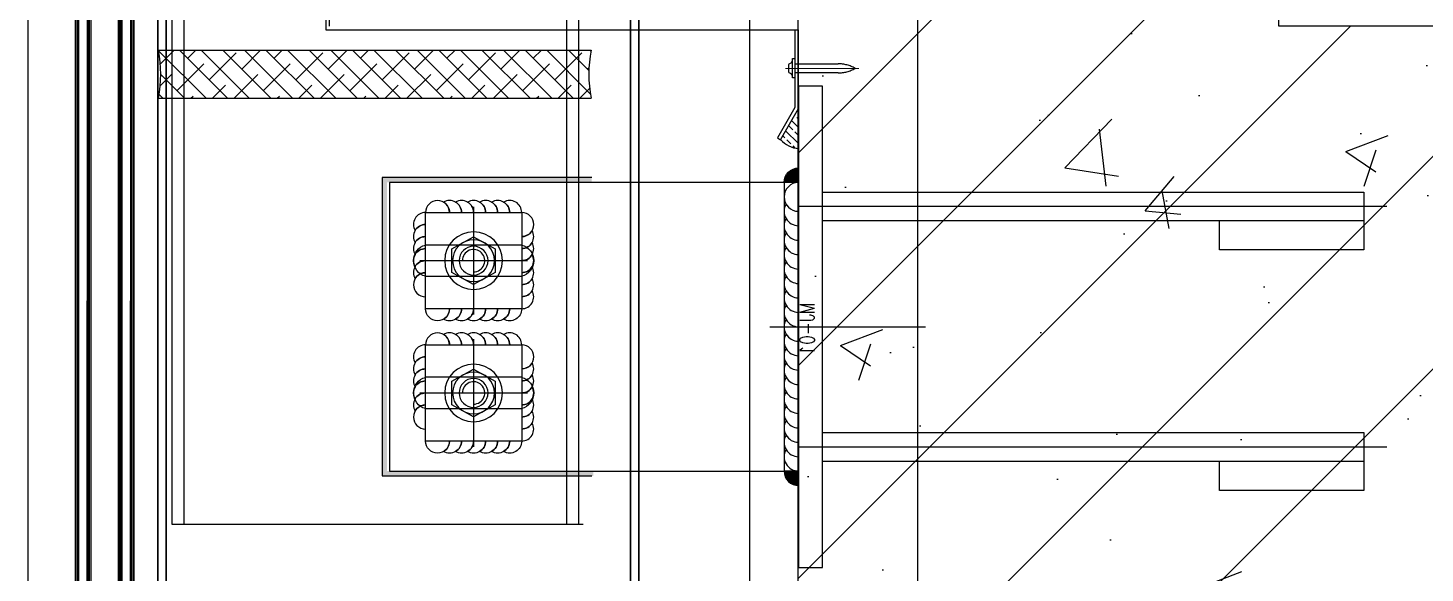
# Model space of a CAD drawing. Extents: x 6843040 to 15500510, y -6507076 to -4940511.
# Drawn here: x 7647908 to 7648489, y -6175211 to -6174985 of the extents above; entities that cross this region are included whole.
import ezdxf
from ezdxf.enums import TextEntityAlignment as Align

# ---------------------------------------------------------------- set-up
doc = ezdxf.new("R2010")
doc.units = 0
doc.header["$LTSCALE"] = 1000
doc.header["$MEASUREMENT"] = 0
for name, pattern in [('ACAD_ISO04W100', [30.5, 24, -3, 0.5, -3]), ('CENTER', [50.8, 31.75, -6.35, 6.35, -6.35]), ('DOTE', [2.42, 2, -0.2, 0.02, -0.2]), ('HIDDEN', [0.375, 0.25, -0.125])]:
    doc.linetypes.add(name, pattern=pattern)
for name, color, linetype in [('DOTE', 8, 'DOTE'), ('E_LINE_1', 1, 'Continuous'), ('GC', 3, 'Continuous'), ('LT-dim 1', 3, 'Continuous'), ('LT-dim 10', 253, 'Continuous'), ('LT-dim 2', 253, 'Continuous'), ('LT-dim 4', 253, 'Continuous'), ('LT-dim 5', 3, 'Continuous'), ('LT-dim 50', 253, 'Continuous'), ('LT-Fill-密封胶', 113, 'Continuous'), ('LT-Fill-玻璃1', 14, 'Continuous'), ('LT-中线', 6, 'Continuous'), ('LT-文字标注', 7, 'Continuous'), ('LT-焊缝', 1, 'Continuous'), ('LT-玻璃', 4, 'Continuous'), ('LT-铝板', 31, 'Continuous'), ('PUB_HATCH', 8, 'Continuous'), ('Q02中线', 3, 'Continuous'), ('Q03轴线', 1, 'ACAD_ISO04W100'), ('Q08虚线', 75, 'HIDDEN'), ('Q09辅材', 31, 'Continuous'), ('WELDING', 1, 'Continuous'), ('XC', 61, 'Continuous'), ('实体', 7, 'Continuous'), ('批荡层', 213, 'Continuous'), ('紧固件', 40, 'Continuous'), ('钢立柱规格布置', 2, 'Continuous')]:
    doc.layers.add(name, color=color, linetype=linetype)
doc.styles.add('LT-文字标注', font='romans.shx', dxfattribs={"width": 0.8, "bigfont": 'gbhzfs.shx'})

# ---------------------------------------------------------------- blocks, each defined once
blk = doc.blocks.new('LT-BLK-20220127160324', base_point=(-28533.23, -2765.2))
at = {"color": 1, "linetype": 'ACAD_ISO04W100', "ltscale": 0.4}
for p, q in [((-28777.8, -2715.17), (-28533.23, -2715.17)), ((-28521.34, -2765.2), (-28586.02, -2765.2)), ((-28777.8, -2815.2), (-28533.23, -2815.2))]:
    blk.add_line(p, q, dxfattribs=at)
at = {"layer": 'GC', "color": 3}
blk.add_lwpolyline([(-28543.23, -2865.2), (-28543.23, -2665.2), (-28533.23, -2665.2), (-28533.23, -2865.2)], close=True, dxfattribs=at)
for points in [[(-28543.23, -2709.17), (-28768.23, -2709.17)], [(-28768.23, -2709.17), (-28768.23, -2733.17), (-28708.23, -2733.17), (-28708.23, -2721.17)], [(-28543.23, -2809.2), (-28768.23, -2809.2)], [(-28768.23, -2809.2), (-28768.23, -2833.2), (-28708.23, -2833.2), (-28708.23, -2821.2)]]:
    blk.add_lwpolyline(points, dxfattribs=at)
at = {"layer": 'GC', "ltscale": 3}
for points in [[(-28768.23, -2721.17), (-28543.23, -2721.17)], [(-28768.23, -2821.2), (-28543.23, -2821.2)]]:
    blk.add_lwpolyline(points, dxfattribs=at)
at = {"layer": 'LT-文字标注', "style": 'LT-文字标注', "width": 0.8}
blk.add_text('MJ-01', height=6, rotation=270, dxfattribs=at).set_placement((-28541.6, -2776.85), align=Align.BOTTOM_RIGHT)
blk = doc.blocks.new('LT-BLK-20230912092320', base_point=(26757.04, -59640.52))
at = {"layer": 'GC', "elevation": 0}
blk.add_lwpolyline([(26737.04, -59620.52), (26737.04, -59660.52), (26777.04, -59660.52), (26777.04, -59620.52)], close=True, dxfattribs=at)
at = {"layer": 'LT-焊缝', "elevation": 0}
for points in [[(26737.04, -59620.52, -0.57735), (26744.54, -59616.19, 0.267949), (26742.04, -59620.52, -0.57735), (26749.54, -59616.19, 0.267949), (26747.04, -59620.52, -0.57735), (26754.54, -59616.19, 0.267949), (26752.04, -59620.52, -0.57735), (26759.54, -59616.19, 0.267949), (26757.04, -59620.52, -0.57735), (26764.54, -59616.19, 0.267949), (26762.04, -59620.52, -1), (26772.04, -59620.52, -1)], [(26737.04, -59660.52, -0.57735), (26732.71, -59653.02, 0.267949), (26737.04, -59655.52, -0.57735), (26732.71, -59648.02, 0.267949), (26737.04, -59650.52, -0.57735), (26732.71, -59643.02, 0.267949), (26737.04, -59645.52, -0.57735), (26732.71, -59638.02, 0.267949), (26737.04, -59640.52, -0.57735), (26732.71, -59633.02, 0.267949), (26737.04, -59635.52, -0.57735), (26732.71, -59628.02, 0.267949), (26737.04, -59630.52, -1), (26737.04, -59620.52, -1)], [(26777.04, -59660.52, 0.57735), (26781.37, -59653.02, -0.267949), (26777.04, -59655.52, 0.57735), (26781.37, -59648.02, -0.267949), (26777.04, -59650.52, 0.57735), (26781.37, -59643.02, -0.267949), (26777.04, -59645.52, 0.57735), (26781.37, -59638.02, -0.267949), (26777.04, -59640.52, 0.57735), (26781.37, -59633.02, -0.267949), (26777.04, -59635.52, 0.57735), (26781.37, -59628.02, -0.267949), (26777.04, -59630.52, 1), (26777.04, -59620.52, 1)], [(26777.04, -59660.52, -0.57735), (26769.54, -59664.85, 0.267949), (26772.04, -59660.52, -0.57735), (26764.54, -59664.85, 0.267949), (26767.04, -59660.52, -0.57735), (26759.54, -59664.85, 0.267949), (26762.04, -59660.52, -0.57735), (26754.54, -59664.85, 0.267949), (26757.04, -59660.52, -0.57735), (26749.54, -59664.85, 0.267949), (26752.04, -59660.52, -0.57735), (26744.54, -59664.85, 0.267949), (26747.04, -59660.52, -1), (26737.04, -59660.52, -1)]]:
    blk.add_lwpolyline(points, format="xyb", dxfattribs=at)
at = {"layer": 'Q02中线'}
for centre, start, end in [((26757.04, -59622.24), 14.85003, 165.14997), ((26757.04, -59658.79), 194.85003, 345.14997)]:
    blk.add_arc(centre, 6.72, start, end, dxfattribs=at)
at = {"layer": 'Q03轴线', "ltscale": 0.2, "elevation": 0}
for points in [[(26757.04, -59618.12), (26757.04, -59662.91)], [(26734.64, -59640.52), (26779.43, -59640.52)]]:
    blk.add_lwpolyline(points, dxfattribs=at)
at = {"layer": 'Q08虚线', "ltscale": 20}
for p, q in [((26750.54, -59660.52), (26750.54, -59620.52)), ((26763.54, -59620.52), (26763.54, -59660.52))]:
    blk.add_line(p, q, dxfattribs=at)
at = {"layer": 'Q09辅材', "elevation": 0}
for points in [[(26757.04, -59628.52, -1), (26757.04, -59652.52, -1), (26757.04, -59628.52, -1)], [(26757.04, -59631.82, -1), (26757.04, -59649.22, -1), (26757.04, -59631.82, -1)], [(26757.04, -59634.52, -1), (26757.04, -59646.52, -1), (26757.04, -59634.52, -1)], [(26761.69, -59640.52, -2.414214), (26757.04, -59635.87, -2.414214)]]:
    blk.add_lwpolyline(points, format="xyb", dxfattribs=at)
blk.add_lwpolyline([(26766.96, -59640.52), (26762, -59631.52), (26752.07, -59631.52), (26747.11, -59640.52), (26752.07, -59649.52), (26762, -59649.52), (26766.96, -59640.52)], dxfattribs=at)
blk = doc.blocks.new('LT-BLK-20240910174306', base_point=(-5314322.42, -274178.33))
at = {"layer": 'LT-Fill-玻璃1'}
h = blk.add_hatch(dxfattribs=at)
h.set_pattern_fill('DOTS', color=8, scale=0.5)
h.set_pattern_definition([(0, (-5830511.4218, -915288.585), (0.396875, 0.79375), [0, -0.79375])])
h.paths.add_polyline_path([(-5314418.42, -274118.33), (-5314418.42, -274116.33), (-5314505.51, -274116.33), (-5314505.51, -274240.33), (-5314417.69, -274240.33), (-5314417.69, -274238.33), (-5314503.51, -274238.33), (-5314503.51, -274118.33)])
at = {"layer": 'WELDING'}
h = blk.add_hatch(color=256, dxfattribs=at)
h.dxf.hatch_style = 1
edge = h.paths.add_edge_path()
edge.add_line((-5314332.42, -274112.33), (-5314332.42, -274118.33))
edge.add_line((-5314332.42, -274118.33), (-5314338.42, -274118.33))
edge.add_arc((-5314332.42, -274118.33), 6, 90, 180, ccw=False)
h = blk.add_hatch(color=256, dxfattribs=at)
h.dxf.hatch_style = 1
edge = h.paths.add_edge_path()
edge.add_line((-5314332.42, -274244.33), (-5314332.42, -274238.33))
edge.add_line((-5314332.42, -274238.33), (-5314338.42, -274238.33))
edge.add_arc((-5314332.42, -274238.33), 6, 180, 270)
at = {"layer": 'GC'}
blk.add_line((-5314338.42, -274118.33), (-5314338.42, -274238.33), dxfattribs=at)
at = {"layer": 'GC', "elevation": 0}
blk.add_lwpolyline([(-5314332.42, -274238.33), (-5314332.42, -274118.33), (-5314502.42, -274118.33), (-5314502.42, -274238.33)], close=True, dxfattribs=at)
at = {"layer": 'LT-dim 2', "color": 8, "elevation": 0}
blk.add_lwpolyline([(-5314418.42, -274116.33), (-5314505.51, -274116.33), (-5314505.51, -274240.33), (-5314418.42, -274240.33)], dxfattribs=at)
at = {"layer": 'LT-dim 5', "color": 1}
for centre, start in [((-5314332.42, -274124.33), 90), ((-5314332.42, -274130.33), 150), ((-5314332.42, -274136.33), 150), ((-5314332.42, -274142.33), 150), ((-5314332.42, -274148.33), 150), ((-5314332.42, -274154.33), 150), ((-5314332.42, -274160.33), 150), ((-5314332.42, -274166.33), 150), ((-5314332.42, -274172.33), 150), ((-5314332.42, -274178.33), 150), ((-5314332.42, -274184.33), 150), ((-5314332.42, -274190.33), 150), ((-5314332.42, -274196.33), 150), ((-5314332.42, -274202.33), 150), ((-5314332.42, -274208.33), 150), ((-5314332.42, -274214.33), 150), ((-5314332.42, -274220.33), 150), ((-5314332.42, -274226.33), 150), ((-5314332.42, -274232.33), 150)]:
    blk.add_arc(centre, 6, start, 270, dxfattribs=at)
at = {"layer": 'WELDING'}
for points in [[(-5314332.42, -274112.33), (-5314332.42, -274118.33), (-5314338.42, -274118.33, -0.414214)], [(-5314332.42, -274244.33), (-5314332.42, -274238.33), (-5314338.42, -274238.33, 0.414214)]]:
    blk.add_lwpolyline(points, format="xyb", close=True, dxfattribs=at)
at = {"layer": 'LT-dim 4', "xscale": -1, "rotation": 90}
for p in [(-5314467.51, -274150.83, 0), (-5314467.51, -274205.83, 0)]:
    blk.add_blockref('LT-BLK-20230912092320', p, dxfattribs=at)
at = {"layer": 'LT-dim 50', "xscale": -1}
blk.add_blockref('LT-BLK-20220127160324', (-5314332.42, -274178.33), dxfattribs=at)
blk = doc.blocks.new('LT-BLK-20240603163343', base_point=(-3102913.41, 295840.95))
at = {"layer": 'LT-Fill-密封胶'}
h = blk.add_hatch(dxfattribs=at)
h.set_pattern_fill('ANSI38', color=8, scale=2, style=0)
h.set_pattern_definition([(45, (-2772054.24, 233924.1444), (-4.49012806, 4.49012806), []), (135, (-2772054.24, 233924.1444), (-13.47038418, 4.49012806), [15.875, -9.525])])
edge = h.paths.add_edge_path()
edge.add_arc((-3103105.18, 295847.94), 53.49, 349.22577, 370.77423, ccw=False)
edge.add_line((-3103052.63, 295837.94), (-3102872.63, 295837.94))
edge.add_arc((-3102820.08, 295847.94), 53.49, 169.22577, 190.77423, ccw=False)
edge.add_line((-3102872.63, 295857.94), (-3103052.63, 295857.94))
at = {"layer": 'GC', "color": 8, "linetype": 'HIDDEN', "ltscale": 50}
for p, q in [((-3102878.38, 295987.94), (-3103047.38, 295987.94)), ((-3103047.38, 295987.94), (-3103047.38, 295660.95)), ((-3103042.38, 295987.94), (-3103042.38, 295660.95)), ((-3102883.38, 295987.94), (-3102883.38, 295660.95)), ((-3102878.38, 295987.94), (-3102878.38, 295660.95)), ((-3102878.38, 295660.95), (-3103049.38, 295660.95))]:
    blk.add_line(p, q, dxfattribs=at)
at = {"layer": 'LT-Fill-密封胶', "color": 8}
for points in [[(-3103052.63, 295857.94, -0.094301), (-3103052.63, 295837.94, 0)], [(-3102872.63, 295857.94, 0.094301), (-3102872.63, 295837.94, 0)]]:
    blk.add_lwpolyline(points, format="xyb", dxfattribs=at)
at = {"layer": 'XC', "ltscale": 0.5}
for p, q in [((-3102872.63, 295857.94), (-3103052.63, 295857.94)), ((-3102872.63, 295837.94), (-3103052.63, 295837.94))]:
    blk.add_line(p, q, dxfattribs=at)
blk = doc.blocks.new('LT-BLK-20230218091845', base_point=(395239.09, 252820.69))
at = {"layer": 'LT-Fill-玻璃1'}
h = blk.add_hatch(dxfattribs=at)
h.set_pattern_fill('ANSI33', color=8, scale=0.75, style=0)
h.set_pattern_definition([(45, (0, 0), (-3.367596045, 3.367596045), []), (45, (3.3676, 0), (-3.367596045, 3.367596045), [2.38125, -1.190625])])
edge = h.paths.add_edge_path()
edge.add_line((395239.09, 252820.69), (395252.08, 252813.19))
edge.add_arc((395244.39, 252821.78), 11.52, 311.8286, 333.21054)
edge.add_arc((395244.39, 252821.78), 11.52, 333.21054, 354.59247)
edge.add_line((395255.86, 252820.69), (395239.09, 252820.69))
at = {"layer": 'LT-dim 5'}
blk.add_arc((395244.39, 252821.78), 11.52, 311.8286, 354.59247, dxfattribs=at)
blk = doc.blocks.new('LT-BLK-20240528163730', base_point=(-326528.04, 67956.23))
at = {"layer": 'LT-中线'}
for p, q in [((-326529.33, 67957.09), (-326536.83, 67944.1)), ((-326535.33, 67943.67), (-326528.04, 67956.23)), ((-326528.04, 67956.23), (-326529.33, 67957.09)), ((-326536.83, 67944.1), (-326536.83, 67911.34)), ((-326535.33, 67911.34), (-326535.33, 67943.67))]:
    blk.add_line(p, q, dxfattribs=at)
at = {"layer": 'LT-Fill-玻璃1', "rotation": 90.00000000172149}
blk.add_blockref('LT-BLK-20230218091845', (-326536.83, 67944.01), dxfattribs=at)
blk = doc.blocks.new('sd425')
at = {"layer": '实体', "color": 1, "linetype": 'CENTER', "lineweight": 18}
blk.add_line((-0.05, 3.92), (-0.05, -26.62), dxfattribs=at)
at = {"layer": '紧固件', "color": 40}
blk.add_lwpolyline([(4, 0), (-4, 0), (-4, 0.98), (4, 0.98)], close=True, dxfattribs=at)
blk.add_lwpolyline([(-3.5, 0.98, 0.342434), (-2.05, 2.11, -0.350221), (-1.56, 2.48), (1.57, 2.48, -0.341999), (2.05, 2.1, 0.348555), (3.5, 0.98)], format="xyb", dxfattribs=at)
at = {"layer": '紧固件', "color": 40, "linetype": 'HIDDEN', "ltscale": 2}
blk.add_lwpolyline([(1.87, 0), (1.87, -18, -0.131642), (-0.04, -24.99, -0.131531), (-1.93, -18), (-1.93, 0)], format="xyb", dxfattribs=at)
blk = doc.blocks.new('LT-BLK-20240528163734', base_point=(-326528.04, 67956.23))
at = {"rotation": 270}
blk.add_blockref('sd425', (-326535.33, 67927.36), dxfattribs=at)
at = {"layer": 'LT-dim 50'}
blk.add_blockref('LT-BLK-20240528163730', (-326528.04, 67956.23), dxfattribs=at)
blk = doc.blocks.new('*U254')
at = {"layer": 'LT-玻璃', "color": 8}
for p, q in [((-1546.8, 23), (0, 23)), ((-1546.8, 19), (0, 19)), ((-1546.8, 5), (0, 5)), ((-1546.8, 1), (0, 1))]:
    blk.add_line(p, q, dxfattribs=at)
at = {"layer": 'LT-玻璃', "color": 150}
for points in [[(-1546.8, 24), (-1, 24), (0, 23), (0, 19), (-1, 18), (-1546.8, 18)], [(-1546.8, 0), (-1, 0), (0, 1), (0, 5), (-1, 6), (-1546.8, 6)]]:
    blk.add_lwpolyline(points, dxfattribs=at)

msp = doc.modelspace()

# ---------------------------------------------------------------- hatches: boundary and pattern name
at = {"layer": 'PUB_HATCH'}
h = msp.add_hatch(dxfattribs=at)
h.set_pattern_fill('钢筋混凝土', color=256, scale=25, style=0)
h.set_pattern_definition([(45, (100, -4000), (-44.19417382, 44.19417382), []), (50, (100, -4000), (179.3150457, -15.6880337), [18.75, -206.25]), (355, (100, -4000), (-34.6878334, 188.0480334), [15, -165]), (100.4514, (114.94, -4001.3), (144.6273454, 172.3598855), [15.9350475, -175.285528]), (46.1842, (100, -3950), (266.810262, -41.3797536), [28.125, -309.375]), (96.6356, (122.23, -3953.45), (233.6656764, 243.529468), [23.902572, -262.92825]), (351.1842, (100, -3950), (233.665486, 243.52965), [22.5, -247.5]), (21, (125, -3962.5), (149.226763, -100.6547227), [18.75, -206.25]), (326, (125, -3962.5), (60.828833, 181.2875113), [15, -165]), (71.4514, (137.44, -3970.89), (210.055657, 80.6326242), [15.9350475, -175.285528]), (37.5, (100, -4000), (3.03996383, 83.22346346), [0, -163, 0, -167.5, 0, -165.625]), (7.5, (100, -4000), (65.7673844, 98.602928), [0, -95.5, 0, -159.25, 0, -63.125]), (327.5, (44.25, -4000), (133.45560904, -5.63871793), [0, -62.5, 0, -195, 0, -258.75]), (317.5, (19.25, -4000), (145.7965423, 25.0262456), [0, -81.25, 0, -129.5, 0, -183.75])])
h.paths.add_polyline_path([(7649025.88, -6175113.89), (7649025.88, -6174983.89), (7648427.69, -6174983.89), (7648427.69, -6174783.89), (7648227.69, -6174783.89), (7648227.69, -6175983.89), (7648527.69, -6175983.89), (7648527.69, -6175113.89)])

# ---------------------------------------------------------------- linework, layer by layer
at = {"layer": 'DOTE', "ltscale": 0.25}
msp.add_line((7648277.69, -6180726.67), (7648277.69, -6153883.89), dxfattribs=at)
at = {"layer": 'E_LINE_1'}
msp.add_lwpolyline([(7648227.69, -6174783.89), (7648227.69, -6175983.89), (7648527.69, -6175983.89), (7648527.69, -6175113.89), (7649025.88, -6175113.89), (7649025.88, -6174983.89), (7648427.69, -6174983.89), (7648427.69, -6174783.89), (7648227.69, -6174783.89)], dxfattribs=at)
at = {"layer": 'GC', "color": 8, "linetype": 'HIDDEN', "ltscale": 20}
for p, q in [((7647965.19, -6178763.89), (7647965.19, -6173692.93)), ((7647965.19, -6178763.89), (7647965.19, -6173692.93)), ((7648158.19, -6178763.89), (7648158.19, -6173692.93)), ((7647965.3, -6175838.19), (7647965.3, -6174638.19)), ((7648158.3, -6175838.19), (7648158.3, -6174638.19))]:
    msp.add_line(p, q, dxfattribs=at)
at = {"layer": 'LT-中线'}
msp.add_line((7648031.58, -6174985.41), (7648228.05, -6174985.41), dxfattribs=at)
msp.add_lwpolyline([(7648033.08, -6174983.91), (7648033.08, -6174818.89), (7648014.96, -6174818.89), (7648014.96, -6174820.39), (7648031.58, -6174820.39), (7648031.58, -6174985.41)], dxfattribs=at)
at = {"layer": 'LT-玻璃', "color": 8}
for p, q in [((7647928.7, -6173692.93), (7647927.6, -6177376.39)), ((7647932.69, -6173692.93), (7647931.6, -6177376.39)), ((7647946.69, -6173692.93), (7647945.6, -6177376.39)), ((7647950.69, -6173692.93), (7647949.6, -6177376.39))]:
    msp.add_line(p, q, dxfattribs=at)
at = {"layer": 'LT-玻璃', "color": 150}
for points in [[(7647927.69, -6173692.93), (7647926.6, -6177375.39), (7647927.6, -6177376.39), (7647931.6, -6177376.39), (7647932.6, -6177375.39), (7647933.69, -6173692.93)], [(7647951.69, -6173692.93), (7647950.6, -6177375.39), (7647949.6, -6177376.39), (7647945.6, -6177376.39), (7647944.6, -6177375.39), (7647945.69, -6173692.93)]]:
    msp.add_lwpolyline(points, dxfattribs=at)
at = {"layer": 'LT-铝板'}
for p, q in [((7647961.69, -6178763.89), (7647961.69, -6173692.93)), ((7647961.69, -6178763.89), (7647961.69, -6173692.93)), ((7648161.69, -6178763.89), (7648161.69, -6173692.93)), ((7647961.8, -6175838.19), (7647961.8, -6174638.19)), ((7648161.8, -6175838.19), (7648161.8, -6174638.19))]:
    msp.add_line(p, q, dxfattribs=at)
at = {"layer": '批荡层'}
for points in [[(7648247.69, -6153863.89), (7647907.69, -6153841.77), (7647907.69, -6178763.89)], [(7649025.88, -6174963.89), (7648447.69, -6174963.89), (7648447.69, -6174763.89), (7648207.69, -6174763.89), (7648207.69, -6176003.89), (7648547.69, -6176003.89), (7648547.69, -6175133.89), (7649025.88, -6175133.89)]]:
    msp.add_lwpolyline(points, dxfattribs=at)

# ---------------------------------------------------------------- block references
at = {"layer": 'LT-dim 1', "ltscale": 1000}
msp.add_blockref('LT-BLK-20240910174306', (7648238.05, -6175108.89), dxfattribs=at)
at = {"layer": 'LT-dim 10', "xscale": -1}
msp.add_blockref('LT-BLK-20240603163343', (7648002.59, -6175010.88), dxfattribs=at)
at = {"layer": 'LT-dim 50', "rotation": 180}
msp.add_blockref('LT-BLK-20240528163734', (7648219.27, -6175030.3), dxfattribs=at)
at = {"layer": '钢立柱规格布置', "xscale": -1, "rotation": 270}
msp.add_blockref('*U254', (7647927.8, -6174791.39), dxfattribs=at)

doc.saveas('drawing.dxf')
